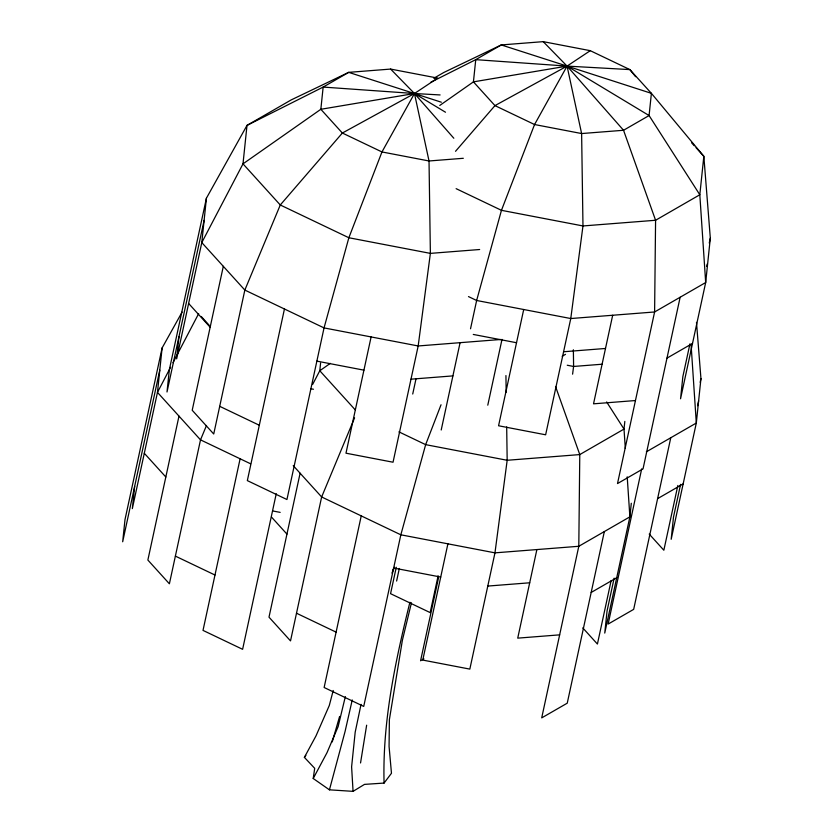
<?xml version="1.0" encoding="UTF-8"?>
<svg xmlns="http://www.w3.org/2000/svg" width="833" height="833" viewBox="0 0 833 833"><rect width="100%" height="100%" fill="white"/><g stroke="black" fill="none" stroke-linecap="round" stroke-linejoin="round"><path stroke-width="1.25" d="M333.221 690.484L329.285 705.52L316.009 735.872L304.389 757.374L314.707 768.318L313.218 778.501L329.441 789.83L353.067 791.35L364.51 784.384L384.075 783.072C382.357 721.857 395.269 661.36 409.909 602.259M134.654 486.42L132.332 508.63L157.468 392.374L162.102 347.955L182.083 312.125M178.98 336.626L176.658 358.836L201.794 242.58L206.428 198.171L247.005 125.387L291.248 99.887L348.694 72.356L390.615 69.077L437.679 78.094M320.59 363.053L319.789 370.747L312.625 384.44M624.823 421.394L624.011 429.078L625.312 448.446M631.299 503.267L629.883 516.845L604.748 633.09L607.07 610.891L614.14 578.175M433.889 78.208L443.843 72.471L501.289 44.94L543.21 41.65L590.274 50.678L629.873 69.597L651.396 93.338L703.833 156.302L710.32 238.113L705.686 282.522L680.551 398.778L682.862 376.568L689.943 343.862M696.492 322.371L700.949 378.609L696.315 423.029L671.179 539.284L673.501 517.074L680.571 484.358M572.594 374.173L573.604 366.458L573.364 349.777M360.543 762.966L366.645 725.189M361.043 704.354L355.191 732.155L351.609 766.839L353.067 791.35M162.102 347.955L125.002 519.573L122.68 541.773L159.78 370.164M206.428 198.171L169.328 369.779L167.006 391.989L204.116 220.381M178.991 416.115L147.868 560.047L169.391 583.798L200.514 439.866L206.501 425.476M223.317 266.331L192.204 410.263L213.727 434.003L244.84 290.071L280.273 204.98L342.363 133.03L414.47 93.515L436.627 78.802M240.112 458.785L203.013 630.394L242.611 649.313L276.254 493.698M284.449 308.991L247.339 480.61L286.937 499.529L324.047 327.91L348.86 237.749L381.962 151.95L414.47 93.515L440.105 94.941M300.109 473.217L268.997 617.159L290.519 640.9L321.642 496.968L354.577 417.864M371.112 336.938L345.976 453.194L393.041 462.221L418.176 345.966L430.38 253.378L429.026 160.977L414.47 93.515L390.615 69.077M361.241 515.887L324.131 687.496L363.729 706.415L400.84 534.807L425.653 444.645L441.042 404.765M412.72 394.03L416 378.869M396.279 567.263L390.562 593.679L430.161 612.599L438.127 575.78M396.612 581.038L399.33 568.46M441.209 429.995L460.087 342.675M470.52 328.785L476.643 300.484L501.456 210.322L534.557 124.533L567.065 66.099L590.274 50.678M438.533 577.748L420.571 660.788L423.903 658.872M447.904 543.834L422.768 660.08L469.833 669.107L494.969 552.852L507.172 460.274L506.683 426.902M487.784 405.182L502.007 339.385M523.707 309.512L498.571 425.767L545.636 434.795L570.772 318.539L582.975 225.951L581.621 133.551L567.065 66.099L543.21 41.65M536.879 549.572L517.73 638.14L559.651 634.85M612.682 315.249L593.533 403.828L635.454 400.538M604.341 531.558L567.242 703.177L541.7 717.89L578.8 546.281L579.778 454.579L555.528 386.47M611.141 580.559L597.417 644.044L582.777 627.895M641.681 468.917L608.132 624.073L633.674 609.36L670.773 437.741M680.145 297.246L643.034 468.854L617.503 483.577L654.603 311.969L655.581 220.266L623.542 130.271L567.065 66.099L501.289 44.94L475.747 59.653L430.755 82.29M709.258 243.028L710.32 238.113M706.676 266.466L707.207 264.009M677.843 485.472L663.849 550.228L649.209 534.078M700.157 382.305L700.949 378.609M697.565 405.733L698.637 400.819M352.244 699.949L345.07 731.499L329.441 789.83M345.351 696.596L338.115 726.647L327.015 752.668L313.218 778.501M411.45 602.79L402.37 640.327L389.375 719.67L389.073 746.389L391.468 773.263L384.075 783.072M332.242 741.911L339.604 716.463M391.947 573.052L394.519 567.242M393.009 569.887L394.092 567.523M170.598 367.27L157.468 392.374L200.514 439.866L250.598 463.794M172.993 362.709L198.66 313.635M304.389 757.374L305.867 755.416M455.526 151.304L494.958 105.614L567.065 66.099L629.873 69.597L635.579 76.688M439.772 105.458L473.436 81.863L567.065 66.099L651.396 93.338L649.084 115.548L699.814 194.766L705.686 282.522L654.603 311.969L570.772 318.539L476.643 300.484L468.49 296.59M330.305 363.365L319.789 370.747L355.337 409.961M562.171 356.264L565.503 354.348M666.973 358.138L692.515 343.425M646.346 451.83L696.315 423.029L691.14 345.591M657.612 498.644L683.143 483.921M591.18 592.461L616.712 577.738M434.066 77.844L436.607 77.646M463.325 158.291L429.026 160.977L381.962 151.95L342.363 133.03L320.84 109.29L323.152 87.08L348.694 72.356L441.355 102.209M479.652 249.515L430.38 253.378L348.86 237.749L280.273 204.98L242.997 163.851L247.005 125.387L323.152 87.08L414.47 93.515L445.499 112.226M500.737 339.489L418.176 345.966L324.047 327.91L244.84 290.071L201.794 242.58L242.997 163.851L320.84 109.29L414.47 93.515L453.829 138.247M563.587 351.755L605.508 348.465M410.992 379.182L452.913 375.891M602.134 364.219L573.604 366.458L567.242 365.239M487.784 586.068L529.705 582.788M473.269 334.439L516.522 342.727M316.863 361.126L363.927 370.154M310.907 388.761L313.447 389.25M272.537 510.921L280.169 512.378M393.655 568.023L440.719 577.05M456.12 188.664L501.456 210.322L582.975 225.951L655.581 220.266L699.814 194.766L703.833 156.302L696.034 147.691M398.924 431.869L425.653 444.645L507.172 460.274L579.778 454.579L624.011 429.078L606.643 401.954M219.714 406.327L259.313 425.246M296.506 613.223L336.105 632.143M175.378 556.111L214.976 575.03M691.692 142.912L694.295 145.785M201.263 316.509L209.073 325.12M188.633 303.483L210.155 327.223M293.226 465.626L321.642 496.968L400.84 534.807L494.969 552.852L578.8 546.281L629.883 516.845L627.207 476.83M271.454 517.022L286.948 534.12M144.296 453.267L165.829 477.007M505.933 375.568L506.172 392.26M475.747 59.653L473.436 81.863L494.958 105.614L534.557 124.533L581.621 133.551L623.542 130.271L649.084 115.548L567.065 66.099L475.747 59.653"/></g></svg>
